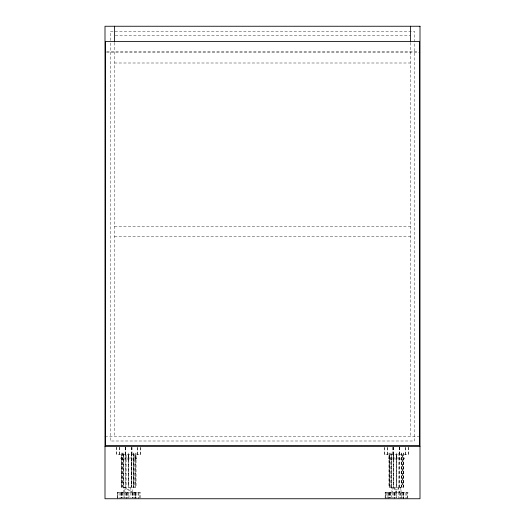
<?xml version="1.0" encoding="UTF-8"?>
<svg xmlns="http://www.w3.org/2000/svg" width="525" height="525" viewBox="0 0 525 525"><rect width="100%" height="100%" fill="white"/><g stroke="black" fill="none" stroke-linecap="round" stroke-linejoin="round"><path stroke-width="0.39" stroke-dasharray="2.62 1.97" d="M121.196 452.983L121.196 487.193L136.054 487.193L136.054 452.983M121.682 487.193L121.682 454.788M122.174 452.983L122.174 487.193M123.368 452.983L123.368 487.193M125.239 454.788L125.239 447.254M125.783 459.008L125.783 458.003M125.783 452.983L125.783 487.193M125.875 454.788L125.875 487.193M128.625 459.008L128.625 454.788L128.625 487.193M131.191 459.008L131.191 487.193L131.191 452.983M131.368 452.983L131.368 487.193M131.467 458.003L131.467 487.193L131.467 454.788M133.875 459.008L133.875 487.193L133.875 452.983M135.489 459.008L135.489 454.788M135.811 497.995L135.811 492.719M137.55 454.788L137.55 447.254M140.516 454.788L140.516 447.254M140.648 447.254L140.648 454.788L116.603 454.788L116.603 447.254M384.484 454.788L384.484 447.254M387.45 454.788L387.45 447.254M387.949 497.995L387.949 492.719M389.511 458.003L389.511 454.788L389.511 487.193M389.924 487.193L389.924 452.983M391.118 487.193L391.118 452.983M391.532 487.193L391.532 454.788M393.533 459.008L393.533 458.003M396.375 458.003L396.375 454.788L396.375 487.193M399.217 487.193L399.217 454.788M401.356 487.193L401.356 454.788M401.481 497.995L401.481 492.719M401.625 452.983L401.625 487.193M403.239 487.193L403.239 459.008M403.561 498.75L403.561 492.719M403.804 452.983L403.804 487.193L388.946 487.193L388.946 452.983M405.3 454.788L405.3 447.254M407.334 498.022L407.971 492.22L385.127 492.22L385.127 498.75M124.333 492.22L125.121 487.193L132.129 492.22L132.917 487.193M401.159 492.22L400.667 487.193L399.879 492.22L392.871 487.193L392.083 492.22L391.42 487.193M392.871 487.193L396.375 492.22L398.849 487.193M115.27 35.7L410.55 35.7M106.641 51.489L418.359 51.489M106.575 52.5L420 52.5M114.45 63L410.55 63M114.45 226.8L410.55 226.8M114.45 236.25L410.55 236.25M105 436.8L420 436.8M393.901 487.193L396.375 492.22M397.655 487.193L399.879 492.22M129.905 487.193L132.129 492.22L123.67 487.193L123.841 492.22M410.55 42.584L410.55 436.8M408.398 447.254L408.398 454.788L384.352 454.788L384.352 447.254M408.266 447.254L408.266 454.788M407.197 498.75L407.197 492.719L398.626 492.719L398.626 498.75M406.632 492.719L406.698 498.75M405.858 492.719L405.858 498.75M405.425 447.254L405.425 454.788M403.85 492.719L403.85 497.995M403.476 492.719L403.476 498.75M403.239 452.983L403.318 487.193M403.279 492.719L403.279 498.75M402.826 454.788L402.826 487.193M402.754 454.788L402.754 487.193M402.721 492.719L402.721 497.995M401.881 492.719L401.848 498.75M401.218 452.983L401.218 487.193M400.417 492.719L400.417 497.995M400.083 492.719L400.083 498.75M399.86 492.719L399.86 497.995M399.761 447.254L399.82 454.788M399.4 447.254L399.4 454.788M399.341 447.254L399.341 454.788M399.118 452.983L399.118 487.193M398.941 452.983L398.941 487.193M396.723 497.995L396.723 492.719L392.569 492.719L392.569 497.995M396.473 454.788L396.473 487.193M396.428 492.719L396.428 497.995M396.277 452.983L396.277 487.193M395.384 492.719L395.384 497.995M394.748 492.719L394.748 497.995M393.809 454.788L393.809 487.193M393.625 454.788L393.533 487.193L393.533 452.983M393.409 447.254L393.409 454.788M393.474 492.719L393.474 497.995M393.35 447.254L393.35 454.788M392.989 447.254L392.989 454.788M392.93 447.254L392.93 454.788M391.801 497.995L391.801 492.719L385.396 492.719L385.396 498.75M391.394 454.788L391.394 487.193M390.817 492.719L390.817 497.995M390.397 492.719L390.397 497.995M389.996 452.983L389.996 487.193M389.681 492.719L389.681 497.995M389.432 454.788L389.432 487.193M389.353 492.719L389.353 497.995M389.025 492.719L389.025 497.995M388.848 492.719L388.848 498.75M387.975 492.719L387.975 498.75M387.325 447.254L387.325 454.788M386.84 492.719L386.84 498.75M385.567 492.719L385.567 498.75M140.221 497.936L140.221 492.22L117.377 492.22L117.377 498.75M139.447 497.995L139.447 492.719L130.876 492.719L130.876 497.995M138.882 492.719L138.882 498.75M138.108 492.719L138.108 498.75M137.675 447.254L137.675 454.788M136.1 492.719L136.1 498.75M135.726 492.719L135.726 497.995M135.489 452.983L135.489 487.193M135.529 492.719L135.529 498.75M135.076 454.788L135.076 487.193M135.004 454.788L135.004 487.193M134.971 492.719L134.971 497.995M134.131 492.719L134.098 498.75M133.731 492.719L133.731 497.995M133.606 454.788L133.606 487.193M133.468 452.983L133.468 487.193M132.667 492.719L132.667 497.995M132.333 492.719L132.333 497.995M132.11 492.719L132.11 497.995M132.011 447.254L132.07 454.788M131.65 447.254L131.65 454.788M131.591 447.254L131.591 454.788M128.973 497.995L128.973 492.719L124.819 492.719L124.819 497.995M128.723 454.788L128.723 487.193M128.678 492.719L128.678 497.995M128.527 452.983L128.527 487.193M127.634 492.719L127.634 497.995M126.998 492.719L126.998 497.995M126.059 454.788L126.059 487.193M125.659 447.254L125.659 454.788M125.724 492.719L125.724 497.995M125.6 447.254L125.6 454.788M125.18 447.254L125.18 454.788M125.121 487.193L125.121 492.22M124.051 497.995L124.051 492.719L117.646 492.719L117.646 498.75M123.782 454.788L123.782 487.193M123.644 454.788L123.644 487.193M123.067 492.719L123.067 497.995M122.647 492.719L122.647 497.995M122.246 452.983L122.246 487.193M121.931 492.719L121.931 497.995M121.761 454.788L121.761 487.193M121.603 492.719L121.603 497.995M121.275 492.719L121.275 497.995M121.098 492.719L121.098 497.995M120.199 492.719L120.225 498.75M119.7 447.254L119.7 454.788M119.575 447.254L119.575 454.788M119.09 492.719L119.09 498.75M117.817 492.719L117.817 498.75M116.734 447.254L116.734 454.788M114.45 42.584L114.45 436.8M110.25 40.51L110.25 31.5L414.75 31.5L414.75 441L110.25 441L110.25 41.331M126.702 492.719L126.702 498.75L126.735 492.719M394.485 492.719L394.485 498.75L394.452 492.719M136.539 458.003L120.711 458.003L120.711 459.008L136.539 459.008L136.539 458.003M404.289 458.003L388.461 458.003L388.461 459.008L404.289 459.008L404.289 458.003"/><path stroke-width="0.79" d="M105 446.25L420 446.25M410.55 26.25L410.55 41.823M114.45 26.25L114.45 41.823M420 26.25L105 26.25L105 498.75L420 498.75L420 26.25M419.475 41.475L105.525 41.475L105.525 445.725L419.475 445.725L419.475 41.475"/></g></svg>
